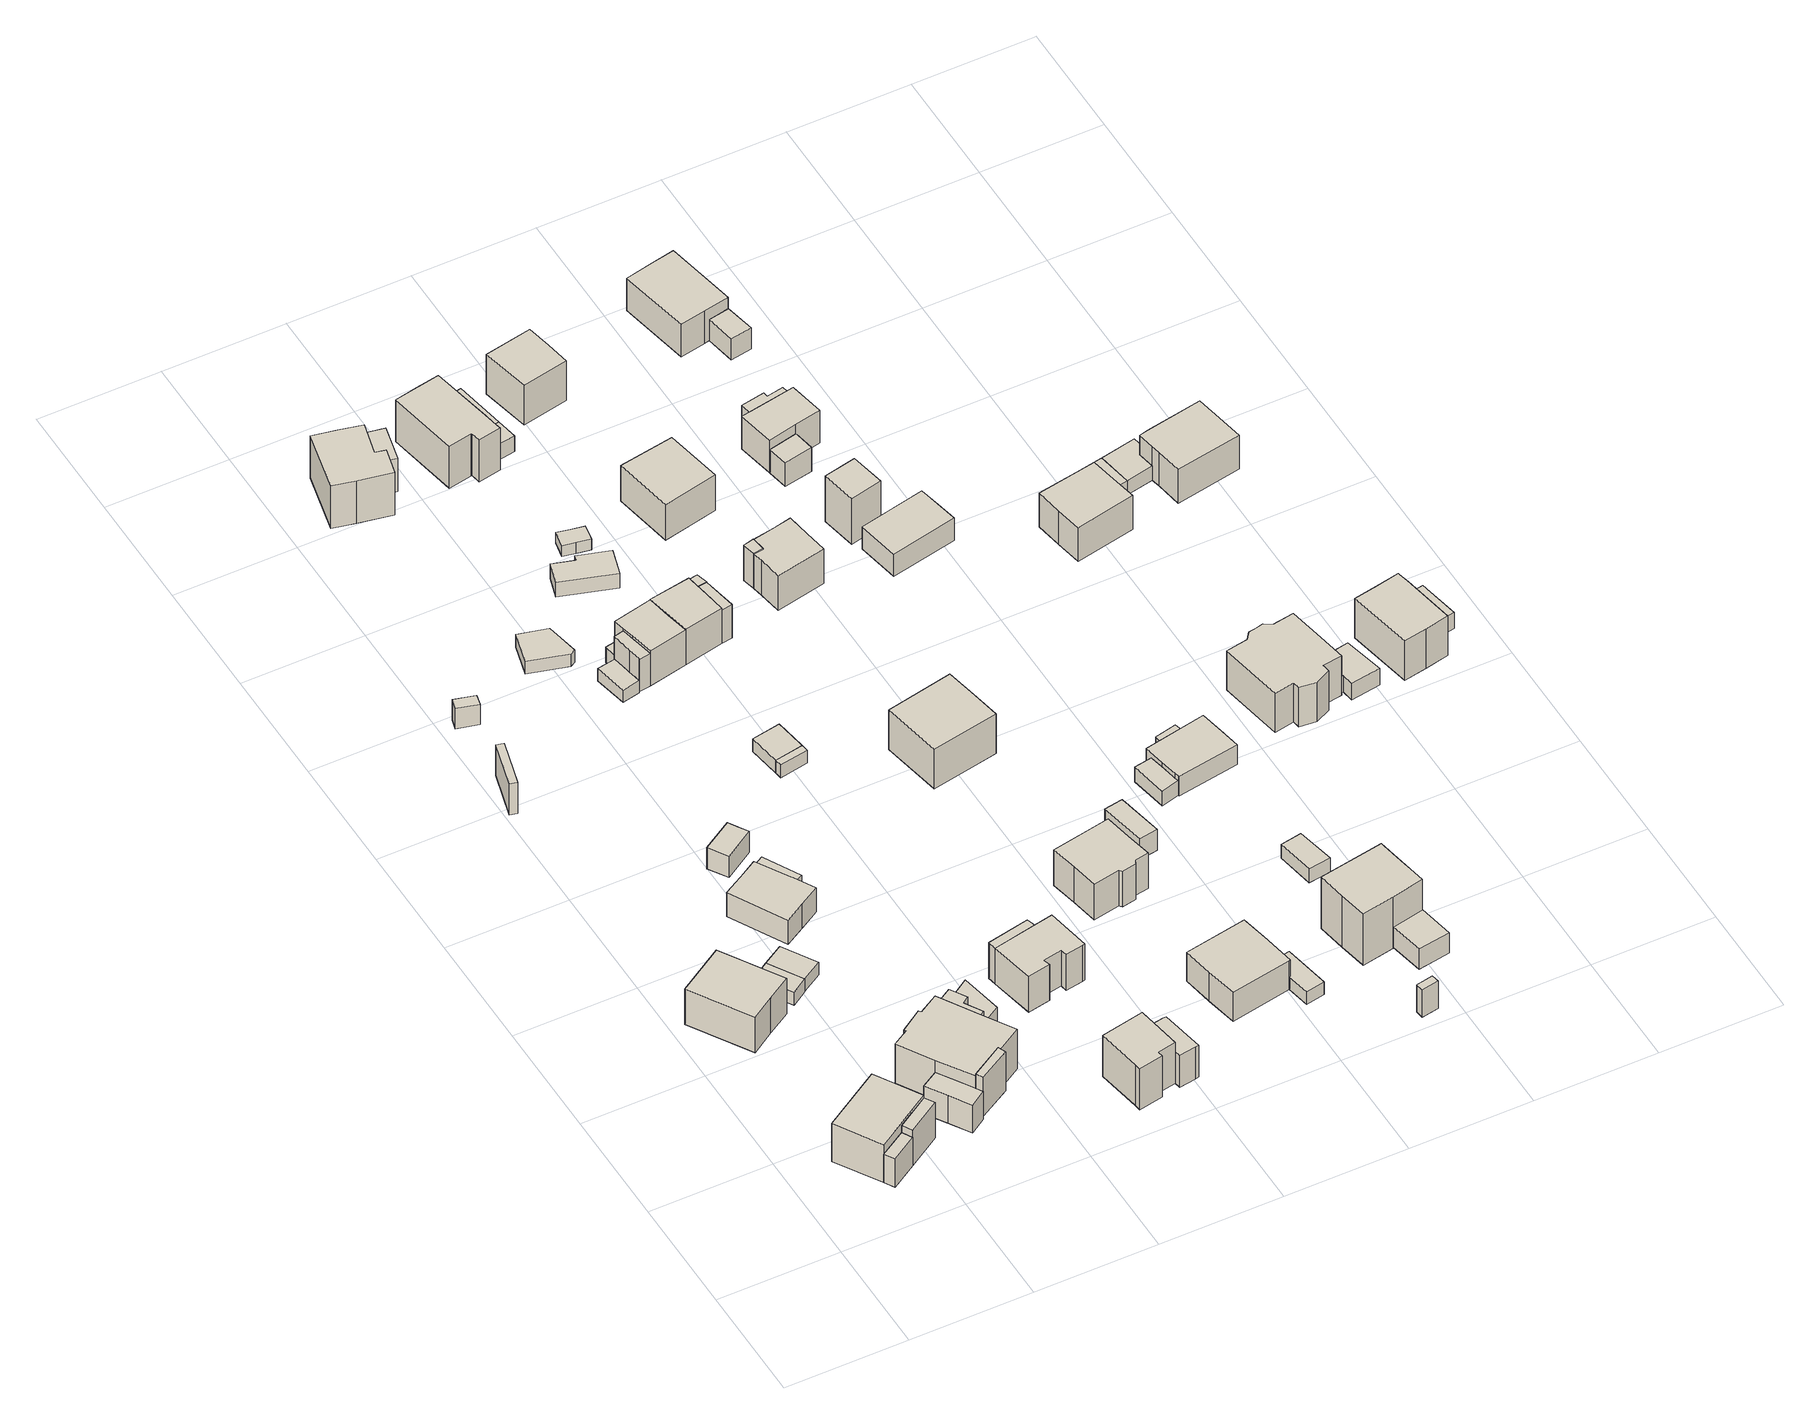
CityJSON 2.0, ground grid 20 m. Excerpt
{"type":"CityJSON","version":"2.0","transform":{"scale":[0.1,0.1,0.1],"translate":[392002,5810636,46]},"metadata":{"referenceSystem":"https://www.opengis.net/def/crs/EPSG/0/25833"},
"CityObjects":{
"building1":{"type":"Building","attributes":{"Gemeindeschluessel":"11000008","BezugspunktDach":"2200","function":"51009_1610","measuredHeight":5.55,"storeysAboveGround":0},"address":[{"country":"Germany","locality":"Berlin"}],"geometry":[{"type":"Solid","lod":"1","boundaries":[[[[0,1,2,3]],[[4,5,6,7]],[[4,7,3,2]],[[5,4,2,1]],[[6,5,1,0]],[[7,6,0,3]]]]}]},
"building2":{"type":"Building","attributes":{"Gemeindeschluessel":"11000008","function":"31001_1010"},"address":[{"country":"Germany","locality":"Berlin","thoroughfareNumber":"15A","thoroughfareName":"Hochtristenweg"}],"children":["building2-1","building2-2"]},
"building2-1":{"type":"BuildingPart","attributes":{"BezugspunktDach":"2200","measuredHeight":8.05,"storeysAboveGround":2},"parents":["building2"],"geometry":[{"type":"MultiSurface","lod":"1","boundaries":[[[8,9,10,11]],[[12,13,7,14]],[[12,14,11,10]],[[13,12,10,9]],[[7,4,15,16,13,9,8]],[[14,7,8,11]],[[13,16,15,4]]]}]},
"building2-2":{"type":"BuildingPart","attributes":{"BezugspunktDach":"2200","measuredHeight":6.97,"storeysAboveGround":2},"parents":["building2"],"geometry":[{"type":"MultiSurface","lod":"1","boundaries":[[[17,18,16,15]],[[13,19,5,4]],[[19,13,16,18]],[[5,19,18,17]],[[4,5,17,15]],[[20,13,4,15,16]]]}]},
"building3":{"type":"Building","attributes":{"Gemeindeschluessel":"11000008","BezugspunktDach":"2200","function":"31001_1010","measuredHeight":9.41,"storeysAboveGround":1},"address":[{"country":"Germany","locality":"Berlin","thoroughfareNumber":"14","thoroughfareName":"Hochtristenweg"}],"geometry":[{"type":"Solid","lod":"1","boundaries":[[[[21,22,23,24,25]],[[26,27,28,29,30]],[[26,30,25,24]],[[27,26,24,23]],[[28,27,23,22]],[[29,28,22,21]],[[30,29,21,25]]]]}]},
"building4":{"type":"Building","attributes":{"Gemeindeschluessel":"11000008","BezugspunktDach":"2200","function":"31001_2463","measuredHeight":9.59,"storeysAboveGround":1},"address":[{"country":"Germany","locality":"Berlin","thoroughfareNumber":"13 (1)","thoroughfareName":"Hochtristenweg"}],"geometry":[{"type":"Solid","lod":"1","boundaries":[[[[31,32,33,34,35,36,37]],[[38,39,40,41,42,43,44]],[[38,44,37,36]],[[39,38,36,35]],[[40,39,35,34]],[[41,40,34,33]],[[42,41,33,32]],[[43,42,32,31]],[[44,43,31,37]]]]}]},
"building5":{"type":"Building","attributes":{"Gemeindeschluessel":"11000008","BezugspunktDach":"2200","function":"31001_2463","measuredHeight":2.53,"storeysAboveGround":1},"address":[{"country":"Germany","locality":"Berlin","thoroughfareNumber":"14 (1)","thoroughfareName":"Hochtristenweg"}],"geometry":[{"type":"Solid","lod":"1","boundaries":[[[[45,46,47,48]],[[49,50,51,52]],[[49,52,48,47]],[[50,49,47,46]],[[51,50,46,45]],[[52,51,45,48]]]]}]},
"building6":{"type":"Building","attributes":{"Gemeindeschluessel":"11000008","BezugspunktDach":"2200","function":"51009_1610","measuredHeight":6.05,"storeysAboveGround":0},"address":[{"country":"Germany","locality":"Berlin"}],"geometry":[{"type":"Solid","lod":"1","boundaries":[[[[53,54,55,56]],[[57,58,59,60]],[[57,60,56,55]],[[58,57,55,54]],[[59,58,54,53]],[[60,59,53,56]]]]}]},
"building7":{"type":"Building","attributes":{"Gemeindeschluessel":"11000008","BezugspunktDach":"2200","function":"31001_2463","measuredHeight":2.42,"storeysAboveGround":1},"address":[{"country":"Germany","locality":"Berlin","thoroughfareNumber":"12 (2)","thoroughfareName":"Hochtristenweg"}],"geometry":[{"type":"Solid","lod":"1","boundaries":[[[[46,61,62,47]],[[63,64,65,66]],[[63,66,47,62]],[[64,63,62,61]],[[65,64,61,46]],[[66,65,46,47]]]]}]},
"building8":{"type":"Building","attributes":{"Gemeindeschluessel":"11000008","BezugspunktDach":"2200","function":"51009_1610","measuredHeight":7.75,"storeysAboveGround":0},"address":[{"country":"Germany","locality":"Berlin"}],"geometry":[{"type":"Solid","lod":"1","boundaries":[[[[67,68,69,70,71]],[[72,73,74,75,76]],[[72,76,71,70]],[[73,72,70,69]],[[74,73,69,68]],[[75,74,68,67]],[[76,75,67,71]]]]}]},
"building9":{"type":"Building","attributes":{"Gemeindeschluessel":"11000008","function":"31001_1010"},"address":[{"country":"Germany","locality":"Berlin","thoroughfareNumber":"13A, 13B","thoroughfareName":"Hochtristenweg"}],"children":["building9-1","building9-2"]},
"building9-1":{"type":"BuildingPart","attributes":{"BezugspunktDach":"2200","measuredHeight":9.73,"storeysAboveGround":2},"parents":["building9"],"geometry":[{"type":"MultiSurface","lod":"1","boundaries":[[[77,78,79,80,81,82,83,84,85,86,87,88,89,90]],[[91,92,93,94,95,96,97,98,99,100,101,102,103,104]],[[91,104,90,89]],[[92,91,89,88]],[[93,92,88,87]],[[94,93,87,86]],[[95,94,86,85]],[[96,95,85,84]],[[97,105,106,96,84,83]],[[98,97,83,82]],[[99,98,82,81]],[[100,99,81,80]],[[101,100,80,79]],[[102,101,79,78]],[[103,102,78,77]],[[104,103,77,90]],[[96,106,105,97,107]]]}]},
"building9-2":{"type":"BuildingPart","attributes":{"BezugspunktDach":"2200","measuredHeight":5.86,"storeysAboveGround":2},"parents":["building9"],"geometry":[{"type":"Solid","lod":"1","boundaries":[[[[105,108,109,110,111,106]],[[112,113,114,115,97,96]],[[112,96,106,111]],[[113,112,111,110]],[[114,113,110,109]],[[115,114,109,108]],[[97,115,108,105]],[[105,106,96,97]]]]}]},
"building10":{"type":"Building","attributes":{"Gemeindeschluessel":"11000008","BezugspunktDach":"2200","function":"51009_1610","measuredHeight":3.95,"storeysAboveGround":0},"address":[{"country":"Germany","locality":"Berlin"}],"geometry":[{"type":"Solid","lod":"1","boundaries":[[[[116,117,118,119]],[[120,121,122,123]],[[120,123,119,118]],[[121,120,118,117]],[[122,121,117,116]],[[123,122,116,119]]]]}]},
"building11":{"type":"Building","attributes":{"Gemeindeschluessel":"11000008","function":"31001_1010"},"address":[{"country":"Germany","locality":"Berlin","thoroughfareNumber":"12","thoroughfareName":"Hochtristenweg"}],"children":["building11-1","building11-2"]},
"building11-1":{"type":"BuildingPart","attributes":{"BezugspunktDach":"2200","measuredHeight":6.25,"storeysAboveGround":1},"parents":["building11"],"geometry":[{"type":"MultiSurface","lod":"1","boundaries":[[[124,125,126,127,128,129,130,131]],[[132,133,134,135,136,137,138,139]],[[132,139,131,130]],[[133,132,130,129]],[[140,141,129,128]],[[135,134,128,127]],[[136,135,127,126]],[[137,136,126,125]],[[138,137,125,124]],[[139,138,124,131]],[[134,133,141,140]]]}]},
"building11-2":{"type":"BuildingPart","attributes":{"BezugspunktDach":"2200","measuredHeight":3.34,"storeysAboveGround":1},"parents":["building11"],"geometry":[{"type":"MultiSurface","lod":"1","boundaries":[[[142,141,140,143,144,145,146]],[[147,148,135,134,133,149]],[[147,149,146,145]],[[148,147,145,144]],[[135,148,144,143]],[[134,135,143,140]],[[133,141,142]],[[149,133,142,146]],[[133,134,140,141,150]]]}]},
"building12":{"type":"Building","attributes":{"Gemeindeschluessel":"11000008","BezugspunktDach":"2200","function":"31001_2723","measuredHeight":5.19,"storeysAboveGround":1},"address":[{"country":"Germany","locality":"Berlin","thoroughfareNumber":"12 (1)","thoroughfareName":"Hochtristenweg"}],"geometry":[{"type":"Solid","lod":"1","boundaries":[[[[151,152,153,154,155]],[[156,157,158,159,160]],[[156,160,155,154]],[[157,156,154,153]],[[158,157,153,152]],[[159,158,152,151]],[[160,159,151,155]]]]}]},
"building13":{"type":"Building","attributes":{"Gemeindeschluessel":"11000008","BezugspunktDach":"2200","function":"31001_2463","measuredHeight":3.27,"storeysAboveGround":1},"address":[{"country":"Germany","locality":"Berlin","thoroughfareNumber":"13 (2)","thoroughfareName":"Hochtristenweg"}],"geometry":[{"type":"Solid","lod":"1","boundaries":[[[[161,162,163,164,165,166]],[[167,168,169,170,171,172]],[[167,172,166,165]],[[168,167,165,164]],[[169,168,164,163]],[[170,169,163,162]],[[171,170,162,161]],[[172,171,161,166]]]]}]},
"building14":{"type":"Building","attributes":{"Gemeindeschluessel":"11000008","BezugspunktDach":"2200","function":"31001_2463","measuredHeight":2.52,"storeysAboveGround":1},"address":[{"country":"Germany","locality":"Berlin","thoroughfareNumber":"33 (1)","thoroughfareName":"Hochkönigweg"}],"geometry":[{"type":"Solid","lod":"1","boundaries":[[[[173,174,175,176,177]],[[178,179,180,181,182]],[[178,182,177,176]],[[179,178,176,175]],[[180,179,175,174]],[[181,180,174,173]],[[182,181,173,177]]]]}]},
"building15":{"type":"Building","attributes":{"Gemeindeschluessel":"11000008","function":"31001_1010"},"address":[{"country":"Germany","locality":"Berlin","thoroughfareNumber":"11A","thoroughfareName":"Hochtristenweg"}],"children":["building15-1","building15-2"]},
"building15-1":{"type":"BuildingPart","attributes":{"BezugspunktDach":"2200","measuredHeight":9.73,"storeysAboveGround":2},"parents":["building15"],"geometry":[{"type":"MultiSurface","lod":"1","boundaries":[[[183,184,185,186,187,188,189,190,191]],[[192,193,194,195,196,197,198,199,200]],[[192,200,191,190]],[[193,192,190,189]],[[194,193,189,188]],[[195,201,202,188,187]],[[196,195,187,186]],[[197,196,186,185]],[[198,197,185,184]],[[199,198,184,183]],[[200,199,183,191]],[[194,202,201,195]]]}]},
"building15-2":{"type":"BuildingPart","attributes":{"BezugspunktDach":"2200","measuredHeight":6.27,"storeysAboveGround":2},"parents":["building15"],"geometry":[{"type":"MultiSurface","lod":"1","boundaries":[[[201,203,204,205,206,207,202]],[[208,209,210,211,212,195,194]],[[208,194,202,207]],[[209,208,207,206]],[[210,209,206,205]],[[211,210,205,204]],[[212,211,204,203]],[[195,212,203,201]],[[213,201,202,194,195]]]}]},
"building16":{"type":"Building","attributes":{"Gemeindeschluessel":"11000008","function":"31001_1010"},"address":[{"country":"Germany","locality":"Berlin","thoroughfareNumber":"11","thoroughfareName":"Hochtristenweg"}],"children":["building16-1","building16-2"]},
"building16-1":{"type":"BuildingPart","attributes":{"BezugspunktDach":"2200","measuredHeight":7.16,"storeysAboveGround":2},"parents":["building16"],"geometry":[{"type":"Solid","lod":"1","boundaries":[[[[214,215,216,217,218,219,220,221,222,223,224]],[[225,226,227,228,229,230,231,232,233,234,235]],[[226,225,223,222]],[[227,226,222,221]],[[228,227,221,220]],[[229,228,220,219]],[[230,229,219,218]],[[231,230,218,217]],[[232,231,217,216]],[[233,232,216,215]],[[234,233,215,214]],[[235,234,214,224]],[[225,235,224,223]]]]}]},
"building16-2":{"type":"BuildingPart","attributes":{"BezugspunktDach":"2200","measuredHeight":7.16,"storeysAboveGround":2},"parents":["building16"],"geometry":[{"type":"Solid","lod":"1","boundaries":[[[[224,223,236,237]],[[238,225,235,239]],[[238,239,237,236]],[[225,238,236,223]],[[239,235,224,237]],[[235,225,223,224]]]]}]},
"building17":{"type":"Building","attributes":{"Gemeindeschluessel":"11000008","BezugspunktDach":"2200","function":"31001_2463","measuredHeight":2.38,"storeysAboveGround":1},"address":[{"country":"Germany","locality":"Berlin","thoroughfareNumber":"31B (1)","thoroughfareName":"Hochkönigweg"}],"geometry":[{"type":"Solid","lod":"1","boundaries":[[[[240,241,242,243]],[[244,245,246,247]],[[244,247,243,242]],[[245,244,242,241]],[[246,245,241,240]],[[247,246,240,243]]]]}]},
"building18":{"type":"Building","attributes":{"Gemeindeschluessel":"11000008","BezugspunktDach":"2200","function":"31001_1010","measuredHeight":10.54,"storeysAboveGround":2},"address":[{"country":"Germany","locality":"Berlin","thoroughfareNumber":"15","thoroughfareName":"Hochthronweg"}],"geometry":[{"type":"Solid","lod":"1","boundaries":[[[[248,249,250,251,252,253,254,255,256]],[[257,258,259,260,261,262,263,264,265]],[[257,265,256,255]],[[258,257,255,254]],[[259,258,254,253]],[[260,259,253,252]],[[261,260,252,251]],[[262,261,251,250]],[[263,262,250,249]],[[264,263,249,248]],[[265,264,248,256]]]]}]},
"building19":{"type":"Building","attributes":{"Gemeindeschluessel":"11000008","BezugspunktDach":"2200","function":"51009_1610","measuredHeight":3,"storeysAboveGround":0},"address":[{"country":"Germany","locality":"Berlin"}],"geometry":[{"type":"Solid","lod":"1","boundaries":[[[[266,267,268,269]],[[270,271,272,273]],[[270,273,269,268]],[[271,270,268,267]],[[272,271,267,266]],[[273,272,266,269]]]]}]},
"building20":{"type":"Building","attributes":{"Gemeindeschluessel":"11000008","BezugspunktDach":"2200","function":"51009_1610","measuredHeight":2.51,"storeysAboveGround":0},"address":[{"country":"Germany","locality":"Berlin"}],"geometry":[{"type":"Solid","lod":"1","boundaries":[[[[274,275,276,277]],[[278,279,280,281]],[[278,281,277,276]],[[279,278,276,275]],[[280,279,275,274]],[[281,280,274,277]]]]}]},
"building21":{"type":"Building","attributes":{"Gemeindeschluessel":"11000008","BezugspunktDach":"2200","function":"31001_2463","measuredHeight":6.56,"storeysAboveGround":1},"address":[{"country":"Germany","locality":"Berlin","thoroughfareNumber":"15 (1)","thoroughfareName":"Hochthronweg"}],"geometry":[{"type":"Solid","lod":"1","boundaries":[[[[282,283,284,285,286,287]],[[288,289,290,291,292,293]],[[288,293,287,286]],[[289,288,286,285]],[[290,289,285,284]],[[291,290,284,283]],[[292,291,283,282]],[[293,292,282,287]]]]}]},
"building22":{"type":"Building","attributes":{"Gemeindeschluessel":"11000008","function":"31001_1010"},"address":[{"country":"Germany","locality":"Berlin","thoroughfareNumber":"31B","thoroughfareName":"Hochkönigweg"}],"children":["building22-1","building22-2"]},
"building22-1":{"type":"BuildingPart","attributes":{"BezugspunktDach":"2200","measuredHeight":7.54,"storeysAboveGround":2},"parents":["building22"],"geometry":[{"type":"MultiSurface","lod":"1","boundaries":[[[294,295,296,297,298,299,300]],[[301,302,303,304,305,306,307]],[[301,307,300,299]],[[302,301,299,298]],[[303,302,298,297]],[[304,303,297,296]],[[308,309,296,295]],[[310,308,305,295,294]],[[307,306,294,300]],[[305,304,309,308]],[[306,305,308,310]]]}]},
"building22-2":{"type":"BuildingPart","attributes":{"BezugspunktDach":"2200","measuredHeight":6.39,"storeysAboveGround":2},"parents":["building22"],"geometry":[{"type":"MultiSurface","lod":"1","boundaries":[[[311,312,313,309,310,314]],[[306,304,315,316,317,318]],[[306,318,314,310]],[[315,304,309,313]],[[316,315,313,312]],[[317,316,312,311]],[[318,317,311,314]],[[304,305,308,309]],[[306,310,308,305]]]}]},
"building23":{"type":"Building","attributes":{"Gemeindeschluessel":"11000008","BezugspunktDach":"2200","function":"31001_1312","measuredHeight":2.49,"storeysAboveGround":1},"address":[{"country":"Germany","locality":"Berlin","thoroughfareNumber":"10","thoroughfareName":"Hochtristenweg"}],"geometry":[{"type":"Solid","lod":"1","boundaries":[[[[277,276,319,320]],[[321,278,281,322]],[[321,322,320,319]],[[278,321,319,276]],[[281,278,276,277]],[[322,281,277,320]]]]}]},
"building24":{"type":"Building","attributes":{"Gemeindeschluessel":"11000008","BezugspunktDach":"2200","function":"31001_1312","measuredHeight":2.9,"storeysAboveGround":1},"address":[{"country":"Germany","locality":"Berlin","thoroughfareNumber":"29","thoroughfareName":"Hochkönigweg"}],"geometry":[{"type":"Solid","lod":"1","boundaries":[[[[323,324,325,326,327,328]],[[329,330,331,332,333,334]],[[329,334,328,327]],[[330,329,327,326]],[[331,330,326,325]],[[332,331,325,324]],[[333,332,324,323]],[[334,333,323,328]]]]}]},
"building25":{"type":"Building","attributes":{"Gemeindeschluessel":"11000008","function":"31001_1010"},"address":[{"country":"Germany","locality":"Berlin","thoroughfareNumber":"31A","thoroughfareName":"Hochkönigweg"}],"children":["building25-1","building25-2"]},
"building25-1":{"type":"BuildingPart","attributes":{"BezugspunktDach":"2200","measuredHeight":7.44,"storeysAboveGround":2},"parents":["building25"],"geometry":[{"type":"MultiSurface","lod":"1","boundaries":[[[335,336,337,338,339]],[[340,341,342,303,301]],[[340,301,339,338]],[[343,344,345,340,338,337]],[[346,343,341,337,336]],[[303,342,336,335]],[[301,303,335,339]],[[341,345,344,343]],[[341,343,346,342]]]}]},
"building25-2":{"type":"BuildingPart","attributes":{"BezugspunktDach":"2200","measuredHeight":6.65,"storeysAboveGround":2},"parents":["building25"],"geometry":[{"type":"MultiSurface","lod":"1","boundaries":[[[346,347,348,344]],[[349,350,342,345]],[[349,345,344,348]],[[350,349,348,347]],[[342,350,347,346]],[[345,341,343,344]],[[342,346,343,341]]]}]},
"building26":{"type":"Building","attributes":{"Gemeindeschluessel":"11000008","BezugspunktDach":"2200","function":"31001_2723","measuredHeight":2.71,"storeysAboveGround":1},"address":[{"country":"Germany","locality":"Berlin","thoroughfareNumber":"29 (1)","thoroughfareName":"Hochkönigweg"}],"geometry":[{"type":"Solid","lod":"1","boundaries":[[[[351,352,353,354,355,356]],[[357,358,359,360,361,362]],[[357,362,356,355]],[[358,357,355,354]],[[359,358,354,353]],[[360,359,353,352]],[[361,360,352,351]],[[362,361,351,356]]]]}]},
"building27":{"type":"Building","attributes":{"Gemeindeschluessel":"11000008","BezugspunktDach":"2200","function":"31001_1010","measuredHeight":9.88,"storeysAboveGround":2},"address":[{"country":"Germany","locality":"Berlin","thoroughfareNumber":"13","thoroughfareName":"Hochthronweg"}],"geometry":[{"type":"Solid","lod":"1","boundaries":[[[[363,364,365,366,367,368,369,370,371,372]],[[373,374,375,376,377,378,379,380,381,382]],[[373,382,372,371]],[[374,373,371,370]],[[375,374,370,369]],[[376,375,369,368]],[[377,376,368,367]],[[378,377,367,366]],[[379,378,366,365]],[[380,379,365,364]],[[381,380,364,363]],[[382,381,363,372]]]]}]},
"building28":{"type":"Building","attributes":{"Gemeindeschluessel":"11000008","BezugspunktDach":"2200","function":"51009_1610","measuredHeight":6.76,"storeysAboveGround":0},"address":[{"country":"Germany","locality":"Berlin"}],"geometry":[{"type":"Solid","lod":"1","boundaries":[[[[383,384,385,386]],[[387,388,389,390]],[[387,390,386,385]],[[388,387,385,384]],[[389,388,384,383]],[[390,389,383,386]]]]}]},
"building29":{"type":"Building","attributes":{"Gemeindeschluessel":"11000008","BezugspunktDach":"2200","function":"31001_1010","measuredHeight":8.25,"storeysAboveGround":1},"address":[{"country":"Germany","locality":"Berlin","thoroughfareNumber":"9","thoroughfareName":"Hochtristenweg"}],"geometry":[{"type":"Solid","lod":"1","boundaries":[[[[391,392,393,394,395,396,397,398]],[[399,400,401,402,403,404,405,406]],[[399,406,398,397]],[[400,399,397,396]],[[401,400,396,395]],[[402,401,395,394]],[[403,402,394,393]],[[404,403,393,392]],[[405,404,392,391]],[[406,405,391,398]]]]}]},
"building30":{"type":"Building","attributes":{"Gemeindeschluessel":"11000008","BezugspunktDach":"2200","function":"31001_1010","measuredHeight":9.06,"storeysAboveGround":1},"address":[{"country":"Germany","locality":"Berlin","thoroughfareNumber":"9A","thoroughfareName":"Hochtristenweg"}],"geometry":[{"type":"Solid","lod":"1","boundaries":[[[[407,408,409,410,411,412,413,414,415,416]],[[417,418,419,420,421,422,423,424,425,426]],[[417,426,416,415]],[[418,417,415,414]],[[419,418,414,413]],[[420,419,413,412]],[[421,420,412,411]],[[422,421,411,410]],[[423,422,410,409]],[[424,423,409,408]],[[425,424,408,407]],[[426,425,407,416]]]]}]},
"building31":{"type":"Building","attributes":{"Gemeindeschluessel":"11000008","BezugspunktDach":"2200","function":"51009_1610","measuredHeight":3.12,"storeysAboveGround":0},"address":[{"country":"Germany","locality":"Berlin"}],"geometry":[{"type":"Solid","lod":"1","boundaries":[[[[427,428,429,430,431,432]],[[433,434,435,436,437,438]],[[433,438,432,431]],[[434,433,431,430]],[[435,434,430,429]],[[436,435,429,428]],[[437,436,428,427]],[[438,437,427,432]]]]}]},
"building32":{"type":"Building","attributes":{"Gemeindeschluessel":"11000008","BezugspunktDach":"2200","function":"31001_2463","measuredHeight":3.12,"storeysAboveGround":1},"address":[{"country":"Germany","locality":"Berlin","thoroughfareNumber":"13 (1)","thoroughfareName":"Hochthronweg"}],"geometry":[{"type":"Solid","lod":"1","boundaries":[[[[432,431,430,429,439,440]],[[441,435,434,433,438,442]],[[441,442,440,439]],[[435,441,439,429]],[[434,435,429,430]],[[433,434,430,431]],[[438,433,431,432]],[[442,438,432,440]]]]}]},
"building33":{"type":"Building","attributes":{"Gemeindeschluessel":"11000008","BezugspunktDach":"2200","function":"31001_1010","measuredHeight":10.76,"storeysAboveGround":2},"address":[{"country":"Germany","locality":"Berlin","thoroughfareNumber":"8","thoroughfareName":"Hochtristenweg"}],"geometry":[{"type":"Solid","lod":"1","boundaries":[[[[443,444,445,446,447]],[[448,449,450,451,452]],[[448,452,447,446]],[[449,448,446,445]],[[450,449,445,444]],[[451,450,444,443]],[[452,451,443,447]]]]}]},
"building34":{"type":"Building","attributes":{"Gemeindeschluessel":"11000008","BezugspunktDach":"2200","function":"31001_2463","measuredHeight":2.47,"storeysAboveGround":1},"address":[{"country":"Germany","locality":"Berlin","thoroughfareNumber":"9 (1)","thoroughfareName":"Hochtristenweg"}],"geometry":[{"type":"Solid","lod":"1","boundaries":[[[[453,454,455,456,457,458]],[[459,460,461,403,402,401]],[[459,401,458,457]],[[460,459,457,456]],[[461,460,456,455]],[[403,461,455,454]],[[402,403,454,453]],[[401,402,453,458]]]]}]},
"building35":{"type":"Building","attributes":{"Gemeindeschluessel":"11000008","BezugspunktDach":"2200","function":"51009_1610","measuredHeight":7,"storeysAboveGround":0},"address":[{"country":"Germany","locality":"Berlin"}],"geometry":[{"type":"Solid","lod":"1","boundaries":[[[[462,463,464,465]],[[466,467,468,469]],[[466,469,465,464]],[[467,466,464,463]],[[468,467,463,462]],[[469,468,462,465]]]]}]},
"building36":{"type":"Building","attributes":{"Gemeindeschluessel":"11000008","BezugspunktDach":"2200","function":"31001_2463","measuredHeight":4.88,"storeysAboveGround":1},"address":[{"country":"Germany","locality":"Berlin","thoroughfareNumber":"9A (1)","thoroughfareName":"Hochtristenweg"}],"geometry":[{"type":"Solid","lod":"1","boundaries":[[[[470,471,472,473]],[[474,475,476,477]],[[474,477,473,472]],[[475,474,472,471]],[[476,475,471,470]],[[477,476,470,473]]]]}]},
"building37":{"type":"Building","attributes":{"Gemeindeschluessel":"11000008","BezugspunktDach":"2200","function":"31001_1010","measuredHeight":7.07,"storeysAboveGround":2},"address":[{"country":"Germany","locality":"Berlin","thoroughfareNumber":"9","thoroughfareName":"Hochthronweg"}],"geometry":[{"type":"Solid","lod":"1","boundaries":[[[[478,479,480,481]],[[482,483,484,485]],[[482,485,481,480]],[[483,482,480,479]],[[484,483,479,478]],[[485,484,478,481]]]]}]},
"building38":{"type":"Building","attributes":{"Gemeindeschluessel":"11000008","BezugspunktDach":"2200","function":"31001_1010","measuredHeight":7.72,"storeysAboveGround":2},"address":[{"country":"Germany","locality":"Berlin","thoroughfareNumber":"31","thoroughfareName":"Hochkönigweg"}],"geometry":[{"type":"Solid","lod":"1","boundaries":[[[[486,487,488,489,490,491,492,493,494]],[[467,466,495,496,497,498,499,500,468]],[[467,468,494,493]],[[466,467,493,492]],[[495,466,492,491]],[[496,495,491,490]],[[497,496,490,489]],[[498,497,489,488]],[[499,498,488,487]],[[500,499,487,486]],[[468,500,486,494]]]]}]},
"building39":{"type":"Building","attributes":{"Gemeindeschluessel":"11000008","BezugspunktDach":"2200","function":"31001_1010","measuredHeight":8.85,"storeysAboveGround":1},"address":[{"country":"Germany","locality":"Berlin","thoroughfareNumber":"11","thoroughfareName":"Hochthronweg"}],"geometry":[{"type":"Solid","lod":"1","boundaries":[[[[501,502,503,504,505]],[[506,507,508,509,510]],[[506,510,505,504]],[[507,506,504,503]],[[508,507,503,502]],[[509,508,502,501]],[[510,509,501,505]]]]}]},
"building40":{"type":"Building","attributes":{"Gemeindeschluessel":"11000008","BezugspunktDach":"2200","function":"51009_1610","measuredHeight":5.46,"storeysAboveGround":0},"address":[{"country":"Germany","locality":"Berlin"}],"geometry":[{"type":"Solid","lod":"1","boundaries":[[[[511,512,513,514]],[[515,516,517,518]],[[515,518,514,513]],[[516,515,513,512]],[[517,516,512,511]],[[518,517,511,514]]]]}]},
"building41":{"type":"Building","attributes":{"Gemeindeschluessel":"11000008","BezugspunktDach":"2200","function":"31001_2463","measuredHeight":2.58,"storeysAboveGround":1},"address":[{"country":"Germany","locality":"Berlin","thoroughfareNumber":"31 (1)","thoroughfareName":"Hochkönigweg"}],"geometry":[{"type":"Solid","lod":"1","boundaries":[[[[519,520,521,522,523]],[[524,525,526,527,528]],[[524,528,523,522]],[[525,524,522,521]],[[526,525,521,520]],[[527,526,520,519]],[[528,527,519,523]]]]}]},
"building42":{"type":"Building","attributes":{"Gemeindeschluessel":"11000008","BezugspunktDach":"2200","function":"31001_2463","measuredHeight":3.38,"storeysAboveGround":1},"address":[{"country":"Germany","locality":"Berlin","thoroughfareNumber":"5 (1)","thoroughfareName":"Hochtristenweg"}],"geometry":[{"type":"Solid","lod":"1","boundaries":[[[[529,530,531,532]],[[533,534,535,536]],[[533,536,532,531]],[[534,533,531,530]],[[535,534,530,529]],[[536,535,529,532]]]]}]},
"building43":{"type":"Building","attributes":{"Gemeindeschluessel":"11000008","BezugspunktDach":"2200","function":"31001_1010","measuredHeight":10.73,"storeysAboveGround":2},"address":[{"country":"Germany","locality":"Berlin","thoroughfareNumber":"7","thoroughfareName":"Hochtristenweg"}],"geometry":[{"type":"Solid","lod":"1","boundaries":[[[[537,538,539,540,541,542,543]],[[544,545,546,547,548,549,550]],[[544,550,543,542]],[[545,544,542,541]],[[546,545,541,540]],[[547,546,540,539]],[[548,547,539,538]],[[549,548,538,537]],[[550,549,537,543]]]]}]},
"building44":{"type":"Building","attributes":{"Gemeindeschluessel":"11000008","BezugspunktDach":"2200","function":"31001_2463","measuredHeight":4.01,"storeysAboveGround":1},"address":[{"country":"Germany","locality":"Berlin","thoroughfareNumber":"7 (1)","thoroughfareName":"Hochtristenweg"}],"geometry":[{"type":"Solid","lod":"1","boundaries":[[[[551,552,553,554]],[[555,556,557,558]],[[555,558,554,553]],[[556,555,553,552]],[[557,556,552,551]],[[558,557,551,554]]]]}]},
"building45":{"type":"Building","attributes":{"Gemeindeschluessel":"11000008","BezugspunktDach":"2200","function":"31001_2723","measuredHeight":3.56,"storeysAboveGround":1},"address":[{"country":"Germany","locality":"Berlin","thoroughfareNumber":"5 (2)","thoroughfareName":"Hochtristenweg"}],"geometry":[{"type":"Solid","lod":"1","boundaries":[[[[559,560,561,562]],[[563,564,565,566]],[[563,566,562,561]],[[564,563,561,560]],[[565,564,560,559]],[[566,565,559,562]]]]}]},
"building46":{"type":"Building","attributes":{"Gemeindeschluessel":"11000008","BezugspunktDach":"2200","function":"31001_1010","measuredHeight":4.27,"storeysAboveGround":1},"address":[{"country":"Germany","locality":"Berlin","thoroughfareNumber":"5","thoroughfareName":"Hochtristenweg"}],"geometry":[{"type":"Solid","lod":"1","boundaries":[[[[567,568,569,570,571,572,573,574]],[[575,576,577,578,534,579,580,581]],[[575,581,574,573]],[[576,575,573,572]],[[577,576,572,571]],[[578,577,571,570]],[[534,578,570,569]],[[579,534,569,568]],[[580,579,568,567]],[[581,580,567,574]]]]}]},
"building47":{"type":"Building","attributes":{"Gemeindeschluessel":"11000008","BezugspunktDach":"2200","function":"51009_1610","measuredHeight":2.89,"storeysAboveGround":0},"address":[{"country":"Germany","locality":"Berlin"}],"geometry":[{"type":"Solid","lod":"1","boundaries":[[[[582,583,584,585]],[[586,587,588,589]],[[586,589,585,584]],[[587,586,584,583]],[[588,587,583,582]],[[589,588,582,585]]]]}]},
"building48":{"type":"Building","attributes":{"Gemeindeschluessel":"11000008","BezugspunktDach":"2200","function":"31001_2723","measuredHeight":9.29,"storeysAboveGround":1},"address":[{"country":"Germany","locality":"Berlin","thoroughfareNumber":"6 (1)","thoroughfareName":"Hochtristenweg"}],"geometry":[{"type":"Solid","lod":"1","boundaries":[[[[590,591,592,593]],[[594,595,596,597]],[[594,597,593,592]],[[595,594,592,591]],[[596,595,591,590]],[[597,596,590,593]]]]}]},
"building49":{"type":"Building","attributes":{"Gemeindeschluessel":"11000008","BezugspunktDach":"2200","function":"31001_1010","measuredHeight":5.58,"storeysAboveGround":1},"address":[{"country":"Germany","locality":"Berlin","thoroughfareNumber":"6","thoroughfareName":"Hochtristenweg"}],"geometry":[{"type":"Solid","lod":"1","boundaries":[[[[598,599,600,601,602]],[[603,604,605,606,607]],[[603,607,602,601]],[[604,603,601,600]],[[605,604,600,599]],[[606,605,599,598]],[[607,606,598,602]]]]}]},
"building50":{"type":"Building","attributes":{"Gemeindeschluessel":"11000008","function":"31001_1010"},"address":[{"country":"Germany","locality":"Berlin","thoroughfareNumber":"7","thoroughfareName":"Hochthronweg"}],"children":["building50-1","building50-2","building50-3"]},
"building50-1":{"type":"BuildingPart","attributes":{"BezugspunktDach":"2200","measuredHeight":8.42,"storeysAboveGround":1},"parents":["building50"],"geometry":[{"type":"MultiSurface","lod":"1","boundaries":[[[608,609,610,611,612,613]],[[614,615,616,617,618,619]],[[614,619,613,612]],[[620,621,622,614,612,611]],[[616,615,611,610]],[[617,616,610,609]],[[618,623,624,609,608]],[[619,618,608,613]],[[615,614,622,621,620]],[[617,624,623,618]]]}]},
"building50-2":{"type":"BuildingPart","attributes":{"BezugspunktDach":"2200","measuredHeight":4.74,"storeysAboveGround":1},"parents":["building50"],"geometry":[{"type":"Solid","lod":"1","boundaries":[[[[622,621,625,626,627,628]],[[629,630,631,615,614,632]],[[629,632,628,627]],[[630,629,627,626]],[[631,630,626,625]],[[615,631,625,621]],[[632,614,622,628]],[[621,622,614,615]]]]}]},
"building50-3":{"type":"BuildingPart","attributes":{"BezugspunktDach":"2200","measuredHeight":4.74,"storeysAboveGround":1},"parents":["building50"],"geometry":[{"type":"Solid","lod":"1","boundaries":[[[[633,634,624,623]],[[617,635,636,618]],[[635,617,624,634]],[[636,635,634,633]],[[618,636,633,623]],[[617,618,623,624]]]]}]},
"building51":{"type":"Building","attributes":{"Gemeindeschluessel":"11000008","function":"31001_1010"},"address":[{"country":"Germany","locality":"Berlin","thoroughfareNumber":"5","thoroughfareName":"Hochthronweg"}],"children":["building51-1","building51-2"]},
"building51-1":{"type":"BuildingPart","attributes":{"BezugspunktDach":"2200","measuredHeight":8.59,"storeysAboveGround":1},"parents":["building51"],"geometry":[{"type":"MultiSurface","lod":"1","boundaries":[[[637,638,639,640,641,642]],[[643,644,645,646,647,648]],[[643,648,642,641]],[[644,643,641,640]],[[645,644,640,639]],[[646,649,650,651,639,638]],[[647,646,638,637]],[[648,647,637,642]],[[645,651,650,649]]]}]},
"building51-2":{"type":"BuildingPart","attributes":{"BezugspunktDach":"2200","measuredHeight":4.29,"storeysAboveGround":1},"parents":["building51"],"geometry":[{"type":"MultiSurface","lod":"1","boundaries":[[[652,653,651,650]],[[645,654,655,649]],[[654,645,651,653]],[[655,654,653,652]],[[649,655,652,650]],[[645,656,649,650,651]]]}]},
"building52":{"type":"Building","attributes":{"Gemeindeschluessel":"11000008","BezugspunktDach":"2200","function":"31001_1010","measuredHeight":8.62,"storeysAboveGround":1},"address":[{"country":"Germany","locality":"Berlin","thoroughfareNumber":"3","thoroughfareName":"Hochtristenweg"}],"geometry":[{"type":"Solid","lod":"1","boundaries":[[[[657,658,659,660,661,662,663,664,665,666,667,668,669,670,671]],[[672,673,674,675,676,677,678,679,680,681,682,683,684,685,686]],[[672,686,671,670]],[[673,672,670,669]],[[674,673,669,668]],[[675,674,668,667]],[[676,675,667,666]],[[677,676,666,665]],[[678,677,665,664]],[[679,678,664,663]],[[680,679,663,662]],[[681,680,662,661]],[[682,681,661,660]],[[683,682,660,659]],[[684,683,659,658]],[[685,684,658,657]],[[686,685,657,671]]]]}]},
"building53":{"type":"Building","attributes":{"Gemeindeschluessel":"11000008","BezugspunktDach":"2200","function":"31001_1010","measuredHeight":7.99,"storeysAboveGround":2},"address":[{"country":"Germany","locality":"Berlin","thoroughfareNumber":"4","thoroughfareName":"Hochtristenweg"}],"geometry":[{"type":"Solid","lod":"1","boundaries":[[[[687,688,689,690,691,692]],[[693,694,695,696,697,698]],[[693,698,692,691]],[[694,693,691,690]],[[695,694,690,689]],[[696,695,689,688]],[[697,696,688,687]],[[698,697,687,692]]]]}]},
"building54":{"type":"Building","attributes":{"Gemeindeschluessel":"11000008","BezugspunktDach":"2200","function":"31001_2463","measuredHeight":3.36,"storeysAboveGround":1},"address":[{"country":"Germany","locality":"Berlin","thoroughfareNumber":"3 (1)","thoroughfareName":"Hochtristenweg"}],"geometry":[{"type":"Solid","lod":"1","boundaries":[[[[699,700,701,702,703,704]],[[705,706,707,708,709,710]],[[705,710,704,703]],[[706,705,703,702]],[[707,706,702,701]],[[708,707,701,700]],[[709,708,700,699]],[[710,709,699,704]]]]}]},
"building55":{"type":"Building","attributes":{"Gemeindeschluessel":"11000008","BezugspunktDach":"2200","function":"31001_2463","measuredHeight":2.76,"storeysAboveGround":1},"address":[{"country":"Germany","locality":"Berlin","thoroughfareNumber":"4 (1)","thoroughfareName":"Hochtristenweg"}],"geometry":[{"type":"Solid","lod":"1","boundaries":[[[[711,712,713,714,715,716]],[[717,718,719,720,721,722]],[[717,722,716,715]],[[718,717,715,714]],[[719,718,714,713]],[[720,719,713,712]],[[721,720,712,711]],[[722,721,711,716]]]]}]},
"building56":{"type":"Building","attributes":{"Gemeindeschluessel":"11000008","BezugspunktDach":"2200","function":"31001_2463","measuredHeight":2.81,"storeysAboveGround":1},"address":[{"country":"Germany","locality":"Berlin","thoroughfareNumber":"2 (1)","thoroughfareName":"Hochtristenweg"}],"geometry":[{"type":"Solid","lod":"1","boundaries":[[[[714,723,724,725,726,715]],[[727,728,729,730,731,732]],[[727,732,715,726]],[[728,727,726,725]],[[729,728,725,724]],[[730,729,724,723]],[[731,730,723,714]],[[732,731,714,715]]]]}]},
"building57":{"type":"Building","attributes":{"Gemeindeschluessel":"11000008","BezugspunktDach":"2200","function":"31001_1010","measuredHeight":9.78,"storeysAboveGround":2},"address":[{"country":"Germany","locality":"Berlin","thoroughfareNumber":"1","thoroughfareName":"Hochtristenweg"}],"geometry":[{"type":"Solid","lod":"1","boundaries":[[[[733,734,735,736,737,738,739,740]],[[741,742,743,744,745,746,747,748]],[[741,748,740,739]],[[742,741,739,738]],[[743,742,738,737]],[[744,743,737,736]],[[745,744,736,735]],[[746,745,735,734]],[[747,746,734,733]],[[748,747,733,740]]]]}]},
"building58":{"type":"Building","attributes":{"Gemeindeschluessel":"11000008","BezugspunktDach":"2200","function":"31001_1010","measuredHeight":8.03,"storeysAboveGround":2},"address":[{"country":"Germany","locality":"Berlin","thoroughfareNumber":"2","thoroughfareName":"Hochtristenweg"}],"geometry":[{"type":"Solid","lod":"1","boundaries":[[[[749,750,751,752,753,754,755,756]],[[728,757,758,759,760,761,730,729]],[[728,729,756,755]],[[757,728,755,754]],[[758,757,754,753]],[[759,758,753,752]],[[760,759,752,751]],[[761,760,751,750]],[[730,761,750,749]],[[729,730,749,756]]]]}]},
"building59":{"type":"Building","attributes":{"Gemeindeschluessel":"11000008","BezugspunktDach":"2200","function":"31001_2463","measuredHeight":3.62,"storeysAboveGround":1},"address":[{"country":"Germany","locality":"Berlin","thoroughfareNumber":"1 (1)","thoroughfareName":"Hochtristenweg"}],"geometry":[{"type":"Solid","lod":"1","boundaries":[[[[762,763,764,765]],[[766,767,768,743]],[[766,743,765,764]],[[767,766,764,763]],[[768,767,763,762]],[[743,768,762,765]]]]}]}
},
"vertices":[
[129,77,60],[171,103,60],[162,119,60],[119,93,60],[162,119,4],[171,103,4],[129,77,4],[119,93,4],
[119,93,79],[216,153,79],[172,225,79],[75,165,79],[172,225,4],[216,153,4],[75,165,4],[162,119,74],[216,153,74],
[171,103,74],[226,137,74],[226,137,4],[216,153,13],
[84,406,75],[122,430,75],[160,453,75],[100,550,75],[24,503,75],[100,550,5],[160,453,5],[122,430,5],[84,406,5],[24,503,5],
[255,153,60],[276,119,60],[302,136,60],[296,147,60],[282,169,60],[261,202,60],[234,186,60],[261,202,5],[282,169,5],[296,147,5],[302,136,5],[276,119,5],[255,153,5],[234,186,5],
[177,463,31],[203,479,31],[170,533,31],[144,517,31],[170,533,5],[203,479,5],[177,463,5],[144,517,5],
[19,986,65],[40,1064,65],[28,1067,65],[7,989,65],[28,1067,4],[40,1064,4],[19,986,4],[7,989,4],
[236,499,31],[203,553,31],[203,553,6],[236,499,6],[203,479,6],[170,533,6],
[302,136,88],[354,166,88],[350,176,88],[349,179,88],[296,147,88],[349,179,11],[350,176,11],[354,166,11],[302,136,11],[296,147,11],
[261,202,84],[296,147,84],[343,175,84],[349,179,84],[350,176,84],[392,201,84],[356,259,84],[322,315,84],[290,296,84],[287,300,84],[272,290,84],[251,276,84],[253,273,84],[227,258,84],[253,273,6],[251,276,6],[272,290,6],[287,300,6],[290,296,6],[322,315,6],[356,259,6],[392,201,6],[350,176,6],[349,179,6],[343,175,6],[296,147,6],[261,202,6],[227,258,6],[356,259,64],[322,315,64],[355,262,6],
[377,273,64],[360,301,64],[371,309,64],[355,335,64],[355,335,6],[371,309,6],[360,301,6],[377,273,6],
[54,1161,51],[58,1179,51],[24,1188,51],[19,1170,51],[24,1188,11],[58,1179,11],[54,1161,11],[19,1170,11],
[227,573,54],[260,592,54],[293,611,54],[274,645,54],[274,644,54],[241,699,54],[210,681,54],[178,663,54],[210,681,6],[241,699,6],[274,644,6],[274,645,6],[293,611,6],[260,592,6],[227,573,6],[178,663,6],[274,644,39],[242,699,39],
[241,699,39],[274,645,39],[294,656,39],[262,715,39],[240,702,39],[262,715,6],[294,656,6],[240,702,6],[242,699,9],
[218,730,48],[267,760,48],[257,775,48],[248,790,48],[199,760,48],[248,790,6],[257,775,6],[267,760,6],[218,730,6],[199,760,6],
[371,309,40],[360,301,40],[377,273,40],[409,292,40],[396,362,40],[355,335,40],[396,362,7],[409,292,7],[377,273,7],[360,301,7],[371,309,7],[355,335,7],
[225,1208,29],[233,1212,29],[223,1267,29],[175,1279,29],[161,1225,29],[175,1279,4],[223,1267,4],[233,1212,4],[225,1208,4],[161,1225,4],
[501,53,91],[502,43,91],[542,51,91],[541,60,91],[571,66,91],[561,128,91],[561,127,91],[559,141,91],[488,127,91],[559,141,10],[561,127,10],[561,128,10],[571,66,10],[541,60,10],[542,51,10],[502,43,10],[501,53,10],[488,127,10],[571,66,73],[561,128,73],
[573,56,73],[601,60,73],[606,61,73],[593,133,73],[588,133,73],[588,133,10],[593,133,10],[606,61,10],[601,60,10],[573,56,10],[571,66,33],
[458,289,81],[495,296,81],[492,307,81],[523,313,81],[525,302,81],[554,307,81],[558,308,81],[545,381,81],[540,380,81],[514,375,81],[443,361,81],[514,375,10],[540,380,10],[545,381,10],[558,308,10],[554,307,10],[525,302,10],[523,313,10],[492,307,10],[495,296,10],[458,289,10],[443,361,10],
[510,389,81],[441,375,81],[510,389,10],[441,375,10],
[255,1110,28],[284,1116,28],[274,1170,28],[244,1165,28],[274,1170,4],[284,1116,4],[255,1110,4],[244,1165,4],
[96,1602,89],[151,1591,89],[161,1631,89],[162,1636,89],[145,1640,89],[159,1695,89],[121,1704,89],[82,1712,89],[59,1610,89],[82,1712,5],[121,1704,5],[159,1695,5],[145,1640,5],[162,1636,5],[161,1631,5],[151,1591,5],[96,1602,5],[59,1610,5],
[274,1171,36],[291,1175,36],[287,1193,36],[271,1190,36],[287,1193,6],[291,1175,6],[274,1171,6],[271,1190,6],
[377,870,31],[424,878,31],[422,890,31],[375,882,31],[422,890,6],[424,878,6],[377,870,6],[375,882,6],
[162,1636,73],[161,1631,73],[176,1628,73],[190,1689,73],[159,1695,73],[145,1640,73],[159,1695,7],[190,1689,7],[176,1628,7],[161,1631,7],[162,1636,7],[145,1640,7],
[291,1175,77],[295,1155,77],[303,1117,77],[366,1130,77],[358,1168,77],[351,1207,77],[287,1193,77],[351,1207,8],[358,1168,8],[366,1130,8],[303,1117,8],[295,1155,8],[291,1175,8],[287,1193,8],[295,1155,72],[303,1117,72],[291,1175,72],
[280,1136,72],[284,1116,72],[284,1114,72],[274,1171,72],[284,1114,8],[284,1116,8],[280,1136,8],[274,1171,8],
[414,943,31],[367,935,31],[414,943,6],[367,935,6],
[359,1311,35],[372,1356,35],[320,1372,35],[318,1363,35],[282,1374,35],[271,1338,35],[282,1374,6],[318,1363,6],[320,1372,6],[372,1356,6],[359,1311,6],[271,1338,6],
[366,1130,78],[431,1143,78],[425,1181,78],[419,1218,78],[351,1207,78],[419,1218,8],[425,1181,8],[431,1143,8],[425,1181,74],[422,1200,74],[422,1200,8],[431,1143,74],
[449,1146,74],[439,1202,74],[439,1202,8],[449,1146,8],
[338,1400,28],[360,1396,28],[365,1423,28],[344,1427,28],[322,1432,28],[317,1404,28],[322,1432,7],[344,1427,7],[365,1423,7],[360,1396,7],[338,1400,7],[317,1404,7],
[243,1599,90],[282,1606,90],[283,1606,90],[286,1590,90],[323,1597,90],[320,1613,90],[317,1629,90],[297,1731,90],[259,1724,90],[221,1717,90],[259,1724,7],[297,1731,7],[317,1629,7],[320,1613,7],[323,1597,7],[286,1590,7],[283,1606,7],[282,1606,7],[243,1599,7],[221,1717,7],
[422,1200,75],[439,1202,75],[434,1221,75],[419,1218,75],[434,1221,7],[439,1202,7],[422,1200,7],[419,1218,7],
[690,184,70],[700,133,70],[800,151,70],[802,152,70],[795,191,70],[793,203,70],[783,253,70],[681,235,70],[783,253,13],[793,203,13],[795,191,13],[802,152,13],[800,151,13],[700,133,13],[690,184,13],[681,235,13],
[618,450,81],[626,406,81],[670,414,81],[674,410,81],[697,414,81],[700,421,81],[723,425,81],[714,469,81],[706,512,81],[609,494,81],[706,512,11],[714,469,11],[723,425,11],[700,421,11],[697,414,11],[674,410,11],[670,414,11],[626,406,11],[618,450,11],[609,494,11],
[320,1613,39],[358,1619,39],[352,1654,39],[324,1648,39],[328,1631,39],[317,1629,39],[328,1631,8],[324,1648,8],[352,1654,8],[358,1619,8],[320,1613,8],[317,1629,8],
[337,1738,39],[297,1731,39],[337,1738,8],[297,1731,8],
[557,749,82],[667,770,82],[658,820,82],[648,871,82],[538,849,82],[648,871,4],[658,820,4],[667,770,4],[557,749,4],[538,849,4],
[802,152,38],[800,151,38],[807,113,38],[838,119,38],[824,196,38],[795,191,38],[824,196,13],[838,119,13],[807,113,13],
[523,1218,78],[539,1220,78],[536,1243,78],[518,1239,78],[536,1243,8],[539,1220,8],[523,1218,8],[518,1239,8],
[739,480,53],[770,485,53],[755,561,53],[725,556,53],[755,561,12],[770,485,12],[739,480,12],[725,556,12],
[460,1362,78],[550,1381,78],[532,1476,78],[442,1461,78],[532,1476,8],[550,1381,8],[460,1362,8],[442,1461,8],
[526,1201,77],[532,1163,77],[614,1180,77],[608,1218,77],[602,1256,77],[573,1250,77],[536,1243,77],[539,1220,77],[523,1218,77],[573,1250,8],[602,1256,8],[608,1218,8],[614,1180,8],[532,1163,8],[526,1201,8],
[395,1659,86],[471,1674,86],[464,1714,86],[456,1754,86],[378,1739,86],[456,1754,8],[464,1714,8],[471,1674,8],[395,1659,8],[378,1739,8],
[935,8,73],[963,13,73],[961,26,73],[933,21,73],[961,26,19],[963,13,19],[935,8,19],[933,21,19],
[573,1250,35],[602,1256,35],[626,1261,35],[621,1286,35],[568,1276,35],[621,1286,10],[626,1261,10],[602,1256,10],[573,1250,10],[568,1276,10],
[819,560,40],[849,568,40],[837,626,40],[808,621,40],[837,626,11],[849,568,11],[819,560,11],[808,621,11],
[905,189,116],[914,143,116],[967,153,116],[1020,164,116],[1011,209,116],[1003,254,116],[897,236,116],[1003,254,14],[1011,209,14],[1020,164,14],[967,153,14],[914,143,14],[905,189,14],[897,236,14],
[978,97,56],[1031,105,56],[1020,164,56],[967,153,56],[1020,164,16],[1031,105,16],[978,97,16],[967,153,16],
[926,325,40],[963,330,40],[950,393,40],[915,387,40],[950,393,13],[963,330,13],[926,325,13],[915,387,13],
[842,602,50],[847,574,50],[849,568,50],[849,566,50],[951,582,50],[944,620,50],[937,657,50],[835,637,50],[937,657,11],[944,620,11],[951,582,11],[849,566,11],[847,574,11],[842,602,11],[835,637,11],
[865,643,41],[902,650,41],[898,667,41],[862,659,41],[898,667,12],[902,650,12],[865,643,12],[862,659,12],
[685,1228,100],[738,1240,100],[727,1297,100],[674,1286,100],[727,1297,10],[738,1240,10],[685,1228,10],[674,1286,10],
[707,1144,53],[816,1167,53],[809,1202,53],[802,1237,53],[694,1214,53],[802,1237,9],[809,1202,9],[816,1167,9],[707,1144,9],[694,1214,9],
[652,1408,75],[699,1418,75],[742,1427,75],[731,1485,75],[665,1473,75],[640,1469,75],[665,1473,10],[731,1485,10],[742,1427,10],[699,1418,10],[652,1408,10],[640,1469,10],[731,1485,11],[731,1485,57],[665,1473,57],[652,1408,57],[699,1418,57],
[727,1508,57],[699,1503,57],[698,1511,57],[659,1504,57],[698,1511,10],[699,1503,10],[727,1508,10],[659,1504,10],
[658,1374,57],[705,1383,57],[705,1383,10],[658,1374,10],
[653,1671,74],[695,1679,74],[737,1687,74],[714,1806,74],[672,1798,74],[630,1789,74],[672,1798,10],[714,1806,10],[737,1687,10],[695,1679,10],[653,1671,10],[630,1789,10],[703,1681,10],[703,1681,52],[737,1687,52],
[712,1632,52],[747,1638,52],[747,1638,10],[712,1632,10],[720,1684,10],
[1027,611,91],[1060,617,91],[1062,605,91],[1090,602,91],[1115,614,91],[1113,627,91],[1145,632,91],[1137,678,91],[1126,739,91],[1090,733,91],[1078,741,91],[1065,738,91],[1053,736,91],[1044,724,91],[1008,718,91],[1044,724,13],[1053,736,13],[1065,738,13],[1078,741,13],[1090,733,13],[1126,739,13],[1137,678,13],[1145,632,13],[1113,627,13],[1115,614,13],[1090,602,13],[1062,605,13],[1060,617,13],[1027,611,13],[1008,718,13],
[939,1086,80],[947,1043,80],[1045,1063,80],[1037,1105,80],[1029,1147,80],[932,1130,80],[1029,1147,13],[1037,1105,13],[1045,1063,13],[947,1043,13],[939,1086,13],[932,1130,13],
[1145,632,50],[1148,633,50],[1151,613,50],[1200,621,50],[1185,687,50],[1137,678,50],[1185,687,17],[1200,621,17],[1151,613,17],[1148,633,17],[1145,632,17],[1137,678,17],
[1016,1145,41],[1029,1147,41],[1034,1120,41],[1071,1127,41],[1061,1184,41],[1010,1175,41],[1061,1184,14],[1071,1127,14],[1034,1120,14],[1029,1147,14],[1016,1145,14],[1010,1175,14],
[1116,1136,41],[1111,1164,41],[1125,1167,41],[1120,1196,41],[1120,1196,13],[1125,1167,13],[1111,1164,13],[1116,1136,13],[1071,1127,13],[1061,1184,13],
[1235,612,95],[1273,619,95],[1312,627,95],[1296,714,95],[1292,732,95],[1292,735,95],[1253,727,95],[1214,720,95],[1253,727,17],[1292,735,17],[1292,732,17],[1296,714,17],[1312,627,17],[1273,619,17],[1235,612,17],[1214,720,17],
[1116,1136,80],[1119,1121,80],[1126,1078,80],[1234,1097,80],[1226,1141,80],[1218,1184,80],[1125,1167,80],[1111,1164,80],[1218,1184,13],[1226,1141,13],[1234,1097,13],[1126,1078,13],[1119,1121,13],
[1305,663,48],[1346,670,48],[1333,739,48],[1292,732,48],[1333,739,17],[1346,670,17],[1305,663,17]
]}
